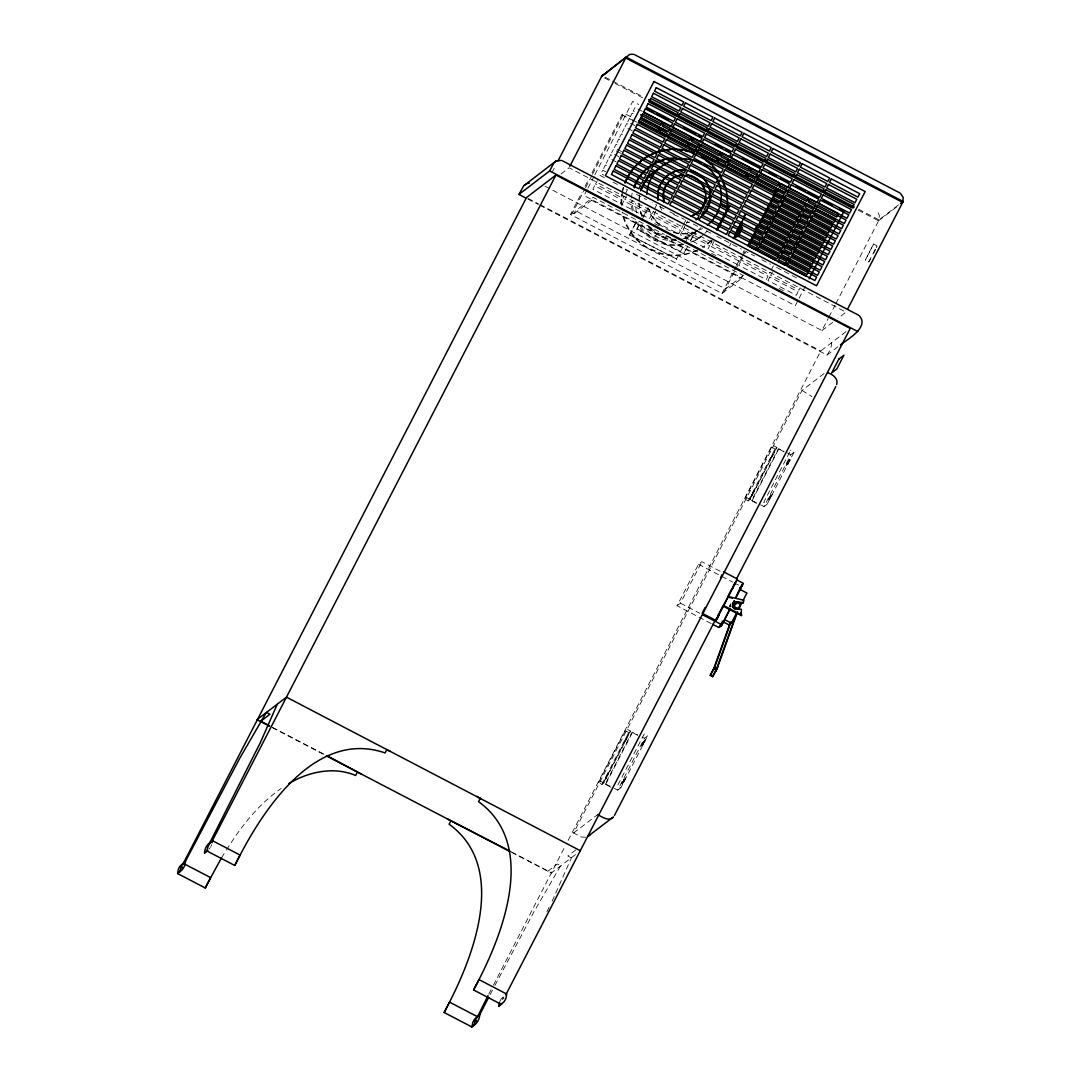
<?xml version="1.0" encoding="UTF-8"?>
<svg xmlns="http://www.w3.org/2000/svg" width="1081" height="1081" viewBox="0 0 1081 1081"><rect width="100%" height="100%" fill="white"/><g stroke="black" fill="none" stroke-linecap="round" stroke-linejoin="round"><path stroke-width="0.75" stroke-dasharray="5 3.75" d="M605.401 778.442L607.9 773.604M605.833 778.671L606.049 776.928M624.21 742.025L626.696 737.188M624.642 742.255L627.129 737.418M625.426 777.915L622.088 783.955L624.156 778.888M622.088 783.955L624.588 779.117M622.926 782.766L624.777 779.428M644.411 741.39L645.492 740.107L641.29 745.701L643.79 740.85M641.722 745.917L645.06 739.89M642.56 744.728C644.235 740.917 642.641 746.512 642.925 744.16M751.241 495.855L753.741 491.004M751.673 496.071L751.903 494.341M770.104 459.29L772.604 454.452M770.537 459.52L770.753 457.776M769.875 499.138C766.388 500.314 770.969 498.719 770.875 494.882M768.807 499.949L771.929 494.071M787.603 464.641L788.252 462.587L786.225 465.141L789.049 460.898M786.657 465.37L787.833 462.911L787.711 464.276M786.225 465.141L788.725 460.303M788.076 461.817L790.103 459.803L789.454 461.317L788.617 460.668M858.192 210.173L878.542 220.781L879.407 215.714L877.326 211.065M868.773 261.899L877.042 245.846L873.583 244.036L865.313 260.089L868.773 261.899L870.57 259.035M876.407 247.684L876.907 246.563M552.134 901.122L571.565 857.571M875.691 249.225L873.732 253.143M546.891 911.783L550.202 905.081M551.932 172.73L555.783 165.258M677.787 241.455L743.12 275.52L741.58 278.506L721.986 293.491L570.511 214.524L582.037 192.202M585.105 186.243L588.956 178.797M592.023 172.838L621.994 114.775L624.007 113.235L632.925 117.883M570.511 214.524L572.525 212.984L584.821 189.161M585.591 187.675L591.739 175.771M592.496 174.284L624.007 113.235M572.525 212.984L574.011 213.768L575.551 210.781L593.131 197.337L664.423 234.482M587.186 189.648L584.091 195.62L795.278 305.707L798.373 299.721M587.956 188.148L594.131 176.176M594.901 174.69L632.723 101.398L638.722 104.519M597.347 180.595L595.563 184.054L623.007 198.364L624.196 196.053M603.59 168.487L605.374 165.028L608.265 166.542M606.265 163.299L608.049 159.839M608.941 158.11L610.724 154.664L613.616 156.164M611.616 152.934L613.4 149.475M614.292 147.746L616.089 144.286L618.967 145.786M616.981 142.557L618.764 139.098L621.643 140.611M619.656 137.368L621.44 133.909L624.332 135.422M622.332 132.179L624.115 128.72M625.007 126.99L626.791 123.545L629.683 125.045M627.683 121.815L629.466 118.356M630.358 116.626L632.142 113.167L635.033 114.667M635.033 107.559L633.25 111.019L636.141 112.532M574.011 213.768L591.591 200.309L593.131 197.337M625.683 193.175L627.466 189.716L623.142 187.459M626.521 195.796L624.737 199.255L652.194 213.565L653.383 211.268M629.466 234.888L676.747 259.035L629.466 234.888L636.925 220.443M629.858 234.591L637.317 220.146M687.827 246.238L683.678 253.724L636.804 229.28L640.533 222.064M643.506 216.281L647.978 207.606A37.416 37.227 52.6 0 0 660.815 226.091M636.804 229.28L640.979 221.713M641.736 220.267L647.695 208.701M654.87 208.376L656.653 204.917L652.316 202.66M655.708 211.011L653.924 214.47L681.368 228.78L683.151 225.321M684.043 223.591L685.827 220.132M684.881 226.226L683.097 229.685L710.555 243.995L712.338 240.536M686.367 223.348L687.557 221.037M676.355 259.332L684.111 244.765M684.841 243.333L687.786 237.631A37.416 37.227 52.6 0 1 683.043 238.752M683.678 253.724L687.367 246.59M690.313 240.887L694.732 232.32A37.416 37.227 52.6 0 1 672.301 232.172M690.773 240.536L695.191 231.969A37.416 37.227 52.6 0 1 648.965 208.795M714.068 241.428L712.284 244.887L739.728 259.197M729.634 245.819L731.121 242.928M721.986 293.491L735.823 266.683M736.58 265.196L741.201 256.265M742.998 252.859L744.187 250.549M724 291.951L734.756 271.101M735.526 269.601L741.674 257.697M742.444 256.211L744.755 251.738M742.647 257.791L741.458 260.102L768.915 274.412L770.104 272.101M744.728 253.765L745.917 251.454L754.592 255.981M771.591 269.223L773.374 265.764M772.429 271.858L770.645 275.317L798.954 290.073L800.143 287.762M799.143 298.234L805.318 286.262M711.203 623.548L677.084 605.752L698.502 564.268L701.853 561.701L721.135 571.754M677.084 605.752L680.435 603.198L701.853 561.701M544.986 186.189L821.952 330.556L828.127 318.598M828.897 317.098L835.072 305.139M835.843 303.639L879.056 219.902L899.108 204.417M488.788 994.155L492.652 986.683M493.422 985.183L565.106 846.315M568.174 840.356L820.776 350.96L848.896 329.448M598.482 782.576L625.25 730.702L627.156 729.256L630.615 731.053L603.847 782.928L601.941 784.374L598.482 782.576L600.374 781.117L603.847 782.928M744.823 499.03L771.591 447.169L773.496 445.71L776.955 447.52L750.187 499.381L748.282 500.841L744.823 499.03L746.728 497.584L750.187 499.381M585.618 837.262L581.47 837.005L573.606 832.992L802.048 390.39L824.789 372.999M601.941 784.374L628.71 732.513L630.615 731.053M748.282 500.841L775.05 448.98L776.955 447.52M625.277 740.201L626.048 738.701M560.471 866.057L534.055 911.621L493.733 987.669M610.968 787.292L605.279 784.049L632.047 732.175L637.52 734.675M756.551 503.422L751.633 500.517L778.401 448.642L783.86 451.142M539.878 205.349L827.06 355.054C830.059 350.487 834.019 343.393 829.411 338.421M789.752 451.993L763.74 502.381L767.199 504.178L793.967 452.317L790.508 450.507M614.224 788.333L617.683 790.143L644.465 738.269L647.627 735.85L644.168 734.053L617.4 785.914L620.859 787.725L647.627 735.85M760.565 504.8L764.037 506.611L790.806 454.736L793.967 452.317M621.656 783.725L623.507 780.401M641.29 745.701L643.141 742.363M768.375 499.719L770.226 496.395M642.803 744.093L643.979 741.715M771.28 495.584L769.456 497.895M789.022 461.087L787.292 463.317M624.007 781.482L625.858 778.144M643.641 743.444L645.492 740.107M770.523 497.625L772.361 494.301M788.265 463.127L790.103 459.803M729.337 606.671L730.864 603.698M729.486 606.981L730.972 604.117M490.112 994.628L493.004 989.061M773.037 454.682L771.537 456.29M754.173 491.233L752.673 492.841M608.333 773.82L606.819 775.428M789.671 459.574L787.644 462.141M771.307 495.112L769.807 496.72M642.992 744.958L643.627 742.89M623.359 782.982L624.007 780.928M221.47 857.922L225.618 851.315M226.456 849.99C240.941 826.614 258.427 804.386 281.128 788.481M789.157 460.533L788.36 460.871M787.171 464.425L787.981 464.087M769.429 498.909L770.24 498.584M873.583 244.036L865.313 260.089M209.174 849.031L209.782 848.247A9.567 6.432 -67.5 0 0 210.322 847.423M561.039 173.906L569.065 167.771L846.031 312.139L838.005 318.287M640.655 213.214L641.047 212.916A37.416 37.227 52.6 0 0 642.141 215.984M654.964 236.063L658.599 233.28M654.87 240.36L655.897 239.577M689.8 236.009L693.434 233.239M695.786 240.077L696.813 239.293M743.12 275.52L725.54 288.965L575.551 210.781M878.542 220.781L898.716 205.349M821.952 330.556L832.654 322.368M827.06 355.054L839.086 345.852M764.037 506.611L767.199 504.178M617.683 790.143L620.859 787.725M573.606 832.992L597.685 814.574M547.824 871.272L557.323 864.003L560.796 865.813M575.66 849.99L567.782 856.017L571.241 857.814M575.497 854.558L551.283 873.083L510.908 852.031M699.61 229.942L702.555 228.577M751.633 500.517L757.092 503.003M605.279 784.049L610.751 786.549M784.09 451.899L778.401 448.642M637.736 735.431L632.047 732.175M605.09 77.089L643.871 97.304M858.665 209.268L879.056 219.902M604.549 77.967L613.508 82.629M614.994 83.399L643.344 98.182M637.925 109.073L642.263 111.329M632.358 119.856L636.695 122.112M621.994 114.775L633.871 120.964M630.574 123.315L634.912 125.572M627.899 128.504L632.236 130.76M617.183 149.246L621.521 151.502M616.292 150.975L620.629 153.232M614.508 154.434L618.845 156.691M611.832 159.623L616.17 161.88M605.59 171.73L602.698 170.217L600.914 173.676L603.806 175.176M600.023 175.406L607.238 179.176M613.022 182.189L617.359 184.446M636.425 194.377L646.533 199.647M664.166 208.836L659.829 206.579A26.457 26.322 52.6 0 0 661.059 209.133M669.936 211.849L674.274 214.106M681.503 217.876L684.381 219.375M693.34 224.051L700.569 227.807M706.339 230.821L713.568 234.591M716.744 236.253L731.188 243.779M732.634 244.536L741.296 249.049M761.808 259.737L770.483 264.264M776.59 267.439L798.954 279.101M738.836 260.926L711.393 246.617L709.609 250.076L737.053 264.386M654.681 223.645L659.018 225.902M711.595 253.319L715.933 255.575M778.996 288.438L783.468 290.775M665.896 235.266L676.301 240.685M591.591 200.309L741.58 278.506M637.25 228.929L684.138 253.373M527.987 198.35L538.446 203.796M539.932 204.579L820.776 350.96M527.906 199.12L538.379 204.579M802.048 390.39L812.047 396.673M787.346 452.939L790.806 454.736M771.591 447.169L775.05 448.98M789.035 461.641L786.873 463.627M769.023 498.206L769.983 498.773M698.502 564.268L732.621 582.051M734.107 582.821L738.553 585.145M680.435 603.198L699.718 613.251M642.155 737.066L644.465 738.269M625.25 730.702L628.71 732.513M643.425 741.417L644.411 741.944M642.371 743.863L643.357 744.39M623.791 779.455L624.777 779.982M622.737 781.901L623.723 782.428M272.601 727.405L325.746 755.106M511.232 851.787L551.607 872.84M272.277 727.648L325.435 755.349M499.854 1001.465A13.431 13.364 52.6 0 1 504.151 995.979M502.287 999.601A9.567 7.027 -56.9 0 1 503.773 996.966M503.935 997.979A13.688 13.621 52.6 0 1 503.719 998.966M211.619 844.68A9.567 6.432 -67.5 0 1 210.822 846.545M730.905 606.995A3.121 3.108 52.6 0 1 730.932 606.184M730.567 606.779A3.229 3.216 52.6 0 1 730.918 605.157M729.999 606.427A3.229 3.216 52.6 0 1 730.756 604.955M697.407 230.361A36.524 36.335 52.6 0 1 680.976 239.509M676.287 240.347A36.524 36.335 52.6 0 1 662.126 239.171L653.397 235.374A36.524 36.335 52.6 0 1 640.236 221.808M636.709 212.943A36.524 36.335 52.6 0 1 635.587 203.498M697.177 250.346A53.091 52.82 52.6 0 1 659.667 253.522L646.979 248.008A53.091 52.82 52.6 0 1 622.048 212.416M621.143 204.728A53.091 52.82 52.6 0 1 621.751 193.985M622.007 192.459A53.091 52.82 52.6 0 1 623.061 187.986M710.96 240.712A53.091 52.82 52.6 0 1 702.515 247.373M700.907 236.698A43.456 43.226 52.6 0 1 690.935 241.995M683.151 244.103A43.456 43.226 52.6 0 1 663.896 243.049L653.505 238.536A43.456 43.226 52.6 0 1 637.844 222.375M633.277 210.282A43.456 43.226 52.6 0 1 632.304 200.593M697.772 249.9A53.091 52.82 52.6 0 1 660.261 253.076L647.573 247.563A53.091 52.82 52.6 0 1 622.642 211.957M621.832 205.822A53.091 52.82 52.6 0 1 622.602 192.013M622.913 190.499A53.091 52.82 52.6 0 1 623.656 187.526M711.541 240.252A53.091 52.82 52.6 0 1 703.109 246.927M703.663 234.442A43.456 43.226 52.6 0 1 691.421 242.185M683.719 244.576A43.456 43.226 52.6 0 1 662.869 243.833L652.478 239.32A43.456 43.226 52.6 0 1 634.682 218.781M632.25 211.052A43.456 43.226 52.6 0 1 631.29 201.377M631.453 198.147A43.456 43.226 52.6 0 1 632.493 191.742M707.069 231.01A43.456 43.226 52.6 0 1 704.839 233.334M697.421 230.658A36.524 36.335 52.6 0 1 684.597 236.725M670.423 237.415A36.524 36.335 52.6 0 1 665.761 236.401L657.032 232.604A36.524 36.335 52.6 0 1 649.559 226.672M642.438 216.186A36.524 36.335 52.6 0 1 639.317 203.89M639.222 200.715A36.524 36.335 52.6 0 1 639.587 195.958M701.042 227.578A36.524 36.335 52.6 0 1 698.677 229.685M696.232 233.861A37.416 37.227 52.6 0 1 684.259 238.739M676.193 239.577A37.416 37.227 52.6 0 1 646.614 224.753M641.763 216.281A37.416 37.227 52.6 0 1 639.533 195.485M689.246 222.186A26.457 26.322 52.6 0 1 686.503 222.578M674.949 239.239A37.416 37.227 52.6 0 1 648.019 225.74M689.394 222.078A26.457 26.322 52.6 0 1 686.651 222.47M661.91 210.2A26.457 26.322 52.6 0 1 659.964 206.525M678.246 216.416A21.174 21.066 52.6 0 1 670.936 212.552M594.672 185.783L592.888 189.243L620.332 203.539L622.115 200.093L594.672 185.783M623.845 200.985L622.061 204.444L649.505 218.754L651.303 215.295L623.845 200.985M653.032 216.2L651.248 219.659L678.692 233.969L680.476 230.51L653.032 216.2M682.206 231.415L680.422 234.861L707.866 249.171L709.663 245.711L682.206 231.415M740.566 261.832L738.782 265.291L766.226 279.601L768.023 276.141L740.566 261.832M769.753 277.047L767.969 280.492L796.278 295.262L798.062 291.802L769.753 277.047M630.034 731.499L603.266 783.36L605.59 784.414L632.358 732.54L630.034 731.499M776.374 447.966L749.606 499.827L751.93 500.868L778.698 449.007L776.374 447.966"/><path stroke-width="1.5" d="M182.919 864.165L526.488 197.566L555.958 175.027L850.234 328.421L505.867 994.696M501.368 1003.438L498.8 1006.357A13.431 13.364 52.6 0 1 499.503 1002.398M555.958 175.027L212.416 840.653L212.146 842.707M477.113 1017.599L488.017 995.655M734.769 601.185L732.553 605.292A8.391 8.351 52.6 0 0 739.904 609.13L741.417 609.265L741.269 615.589L722.986 606.063L728.27 596.563L743.944 600.252L742.917 603.13L734.053 601.644L743.552 602.644M836.626 384.566C838.613 378.566 832.546 374.148 827.519 372.702M716.379 619.224L718.879 614.386L716.879 619.481M719.46 626.764L720.541 624.94M720.703 625.818L723.635 621.21L722.554 622.494M732.445 588.105L734.945 583.267M732.823 588.307L733.094 586.591M742.377 585.091L741.39 586.01L742.052 584.497M737.999 236.59L736.539 235.428L737.999 236.59L742.485 228.064L740.917 227.253L737.891 233.05M742.485 228.064L740.809 227.591M737.526 611.873L717 668.923L712.636 676.638L710.231 675.382L714.433 667.99L731.013 621.913M729.756 624.115L713.798 668.477L710.231 675.382M736.31 613.954L716.365 669.409L712.636 676.638M717.095 213.741L720.973 203.566L728.175 207.309L716.433 229.902M740.161 224.564L738.62 227.888M641.074 190.134L642.087 187.783M736.512 235.172L735.539 237.496L737.147 235.009M716.987 619.129L717.811 616.224M266.196 712.663L239.779 758.227L185.473 861.246L180.054 866.124A9.743 7.162 -56.9 0 0 178.216 869.678L177.595 873.556L205.282 887.987L207.849 882.893M277.29 704.177L260.426 742.444L209.876 842.585A13.688 13.621 52.6 0 0 204.525 852.963L207.052 851.031L234.753 865.462L240.104 855.085C266.399 804.629 317.963 729.675 385.093 752.944L386.876 749.484M488.626 997.493L479.761 1014.64A13.431 13.364 52.6 0 0 474.397 1025.018L471.87 1026.95L444.169 1012.519L449.52 1002.141C475.518 951.266 506.638 865.935 449.101 824.208L450.885 820.749M480.356 798.21L478.572 801.67C536.108 843.41 504.989 928.741 478.991 979.602L506.692 994.047L506.057 997.925A9.743 7.162 -56.9 0 1 504.219 1001.479L501.341 1004.425L473.64 989.98L476.208 984.872M476.424 984.71L478.991 979.602L473.64 989.98M526.42 198.336L518.934 194.445L523.69 185.837L555.864 161.11L561.35 160.38M518.934 194.445L549.675 170.933L553.756 163.15L555.864 161.11M558.107 160.772L602.09 75.535L607.36 72.143M569.836 166.271L626.169 57.131L630.02 54.307L633.763 54.347M660.734 129.531L659.545 131.828L686.989 146.138L688.773 142.678M357.406 772.023L355.622 775.482C333.948 766.226 308.45 771.712 288.897 783.549M689.908 144.732L688.719 147.043L716.176 161.353L717.96 157.894M717.392 230.267L729.716 206.187L728.04 207.417L720.432 204.606A37.416 37.213 52.6 0 0 720.081 186.837M746.539 174.257L745.35 176.568L717.906 162.258L719.689 158.799L747.133 173.109M733.364 238.59L745.687 214.47L743.998 215.741M755.024 229.469L756.565 226.483M775.726 189.472L774.537 191.769L747.079 177.46L748.863 174.014L776.32 188.31M747.822 245.792L775.482 192.188L638.857 120.977M750.687 242.239L749.498 244.536L776.942 258.845L778.131 256.548M756.038 231.861L754.849 234.172L782.293 248.481L783.482 246.171M758.713 226.672L757.524 228.983L784.968 243.293L786.752 239.833M766.74 211.119L765.551 213.416L793.008 227.726L794.197 225.429M769.415 205.931L768.226 208.241L795.684 222.537L796.873 220.24M804.899 204.674L803.71 206.984L776.266 192.675L778.05 189.216L785.265 192.986M779.86 257.454L778.671 259.751L806.994 274.506L808.777 271.047L780.455 256.292M782.536 252.265L781.347 254.562L809.669 269.331L811.453 265.872L792.076 255.765M787.887 241.887L786.698 244.198L815.02 258.954L816.209 256.643M795.927 226.321L794.738 228.631L823.046 243.387L824.83 239.928M798.602 221.146L797.413 223.443L825.722 238.212L827.505 234.753L799.197 219.984M813.534 261.832L812.344 264.142L784.022 249.373L785.806 245.928L814.128 260.683M821.56 246.279L820.371 248.576L792.062 233.82L793.846 230.361L822.155 245.117M829.586 230.712L828.397 233.023L800.089 218.254L801.872 214.795L807.831 217.903M832.275 225.524L831.086 227.834L802.764 213.079L804.548 209.619L812.007 213.498M809.169 278.79L843.91 211.471M847.572 309.152L903.135 201.498L626.169 57.131L601.577 76.4L626.169 57.131M705.217 607.373L702.15 613.292L716 620.508L737.418 579.024L723.567 571.808M720.514 577.727L722.04 574.768M840.423 344.839C847.342 339.542 869.813 327.03 859.219 315.638M614.481 815.358L714.298 621.967M736.729 578.497L835.775 386.593M716.581 618.278L715.054 621.237L716 620.508M718.108 615.319L722.703 606.427M728.053 596.05L731.878 588.645M733.404 585.672L737.418 579.024M739.796 588.699L740.566 587.199M729.634 609.468L724.459 619.494L731.378 623.115L736.553 613.089M732.58 603.739L734.067 600.874M735.539 598.009L740.201 587.834M712.69 624.318L718.622 627.412L721.973 624.845L730.391 608.549M732.634 604.401L734.215 601.144M735.742 598.171L743.39 583.362L736.472 579.754M738.769 608.792L741.728 603.063M743.201 600.198L746.903 593.037L739.972 589.415L740.62 587.51L740.35 589.01M737.837 229.456L734.688 235.253M208.322 881.988L221.47 857.922M737.931 233.591L742.066 225.091L741.134 226.402M234.753 865.462L240.104 855.085L212.416 840.653L209.876 842.585A13.431 13.364 52.6 0 1 209.809 843.599A9.743 6.554 -67.5 0 0 207.876 847.004L207.052 851.031L207.809 850.423M205.282 887.987L210.646 877.623L184.405 863.949M444.169 1012.519L449.52 1002.141L477.221 1016.572L479.761 1014.64A13.688 13.621 52.6 0 1 474.397 1025.018M720.973 203.566L720.446 204.539L720.838 203.66L728.04 207.417M735.323 583.47L733.864 585.105M718.297 616.481L719.378 614.643M741.674 585.064L741.404 586.564L742.485 584.726M721.324 623.994L722.027 622.724L721.784 624.534L723.635 621.21M719.892 626.994L720.973 625.169M721.135 626.048L721.77 623.994M718.879 614.386L719.014 615.211M723.203 620.98L723.27 621.778M717.095 213.741L711.487 221.7L707.366 225.132M209.714 843.45L212.416 840.653M474.559 1024.153L471.87 1026.95L472.667 1022.923A9.567 6.432 -67.5 0 1 474.505 1019.356L477.221 1016.572M180.5 870.624L177.595 873.556L180.122 871.624A13.688 13.621 52.6 0 1 185.473 861.246A13.431 13.364 52.6 0 1 180.122 871.624M587.672 836.559L613.481 816.898M590.334 834.6L588.632 836.018M900.459 203.539L903.135 201.498M260.467 721.486L269.98 714.217L266.507 712.42M360.865 773.82L327.232 755.876M390.336 751.295L387.066 749.998M447.426 818.939L509.746 851.017M476.897 796.413L481.004 798.954M731.378 623.115L729.013 624.913L722.094 621.305M580.443 850.788L286.479 697.15L257.008 719.689L269.331 726.108M524.447 185.121L527.244 183.554M612.819 817.547C608.062 821.533 601.914 816.817 597.685 814.574M528.298 183.257L529.379 183.094M727.635 597.05L732.337 598.158M714.433 667.99L716.879 668.869M696.556 154.515L688.935 151.205A53.091 52.82 52.6 0 0 675.26 149.151M634.669 54.699L899.581 192.783M625.656 57.996L902.621 202.363L903.23 197.512L900.473 193.364M648.505 99.736L854.179 206.93M649.316 101.29L853.706 207.836M646.208 108.424L653.694 112.329M656.694 113.883L668.68 120.126M683.651 127.936L695.637 134.179M698.637 135.747L701.623 137.301M715.109 144.327L722.594 148.232M725.594 149.8L730.08 152.137M742.066 158.38L760.038 167.758M769.023 172.433L776.509 176.338M781.009 178.689L788.495 182.594M795.981 186.486L804.98 191.175M807.966 192.742L818.452 198.201M822.952 200.539L831.938 205.228M839.424 209.133L842.423 210.7M643.708 112.086L662.491 121.869L660.694 125.328L640.479 114.789M640.817 117.68L659.599 127.477L657.816 130.936L639.033 121.14M661.329 128.382L667.099 131.382M669.99 132.895L687.327 141.935M690.502 143.584L716.514 157.137M788.157 194.485L805.494 203.525M814.979 215.051L832.87 224.375M778.469 202.606L772.699 199.593L770.902 203.052L798.359 217.362L800.143 213.903L781.36 204.106M810.818 219.457L830.194 229.564M770.01 204.782L775.793 207.795M778.685 209.295L797.467 219.092M767.334 209.971L794.792 224.267M796.521 225.172L802.48 228.28M805.467 229.834L823.344 239.158M759.308 225.524L785.306 239.077M788.481 240.739L816.804 255.494M756.632 230.712L762.416 233.726M765.294 235.226L784.076 245.022M783.13 251.103L789.089 254.211M751.281 241.09L778.725 255.386M748.606 246.265L776.05 260.575M777.78 261.48L785.225 265.358M788.211 266.912L806.088 276.236M562.255 160.731L858.341 315.057M549.675 170.933L857.801 331.556M723.621 605.576L741.89 615.116M702.582 614.738L721.973 624.845M710.866 674.909L713.271 676.152M260.791 721.243L269.642 725.864M326.408 755.862L509.948 851.531M741.025 612.67L741.269 615.589M501.598 1003.492A13.688 13.621 52.6 0 1 498.8 1006.357M182.338 867.07A9.567 7.027 -56.9 0 1 181.986 868.002M476.397 1020.599A9.743 6.554 -67.5 0 1 476.032 1021.545M207.336 850.112A13.431 13.364 52.6 0 1 204.525 852.963M735.445 609.211A2.811 2.797 52.6 0 1 734.756 608.968M733.688 607.981A2.811 2.797 52.6 0 1 736.634 603.739M738.769 607.09A2.811 2.797 52.6 0 1 737.553 608.846M717.933 666.315A63.671 63.333 52.6 0 1 715.717 671.382M715.271 665.612A61.158 60.833 52.6 0 1 713.271 670.234M736.431 609.211A8.391 8.351 52.6 0 1 734.472 608.306M733.877 607.887A8.391 8.351 52.6 0 1 733.323 607.427M732.81 606.914A8.391 8.351 52.6 0 1 732.337 606.36M650.194 174.825A36.524 36.335 52.6 0 1 652.816 173.041M625.075 182.176A53.091 52.82 52.6 0 1 637.06 164.474M638.168 163.42A53.091 52.82 52.6 0 1 648.114 156.245M649.465 155.515A53.091 52.82 52.6 0 1 670.058 149.732M677.719 149.746A53.091 52.82 52.6 0 1 682.327 150.3M685.368 150.894A53.091 52.82 52.6 0 1 688.34 151.651M706.123 160.637A53.091 52.82 52.6 0 1 710.798 164.704M712.933 166.893A53.091 52.82 52.6 0 1 715.919 170.447M722.851 182.459A53.091 52.82 52.6 0 1 724.446 186.824M726.229 194.296A53.091 52.82 52.6 0 1 726.77 198.904M634.385 187.864A43.456 43.226 52.6 0 1 676.165 157.988M681.003 158.339A43.456 43.226 52.6 0 1 685.8 159.245M625.088 183.162A53.091 52.82 52.6 0 1 637.641 164.015M638.749 162.974A53.091 52.82 52.6 0 1 673.733 149.151M701.623 156.718A53.091 52.82 52.6 0 1 727.256 207.674M633.898 187.108A43.456 43.226 52.6 0 1 650.654 165.879M654.829 163.447A43.456 43.226 52.6 0 1 663.91 160.056M668.666 159.137A43.456 43.226 52.6 0 1 673.531 158.772M644.317 182.581A36.524 36.335 52.6 0 1 649.1 176.257M650.194 175.136A36.524 36.335 52.6 0 1 657.816 169.474M640.695 190.756A37.416 37.227 52.6 0 1 648.789 176.811M649.911 175.649A37.416 37.227 52.6 0 1 659.072 168.987M646.789 194.404A37.416 37.213 52.6 0 1 671.355 161.096M672.882 160.583A37.416 37.213 52.6 0 1 690.583 159.542M692.164 159.866A37.416 37.213 52.6 0 1 701.312 163.272M704.123 164.907A37.416 37.213 52.6 0 1 715.527 176.419M716.365 177.811A37.416 37.213 52.6 0 1 719.622 185.283M657.937 199.999A26.457 26.322 52.6 0 1 664.626 178.297M665.572 177.311A26.457 26.322 52.6 0 1 669.909 173.906M671.085 173.203A26.457 26.322 52.6 0 1 676.152 171.028M678.814 170.352A26.457 26.322 52.6 0 1 685.692 169.92M691.124 170.866A26.457 26.322 52.6 0 1 695.015 172.325M696.259 172.933A26.457 26.322 52.6 0 1 698.623 174.352M704.704 179.973A26.457 26.322 52.6 0 1 710.298 193.931M710.406 196.674A26.457 26.322 52.6 0 1 710.041 200.823M709.771 202.161A26.457 26.322 52.6 0 1 709.028 204.822M707.406 208.633A26.457 26.322 52.6 0 1 703.447 214.254M698.312 218.538A26.457 26.322 52.6 0 1 695.907 219.875M658.086 199.89A26.457 26.322 52.6 0 1 664.761 178.189M665.72 177.203A26.457 26.322 52.6 0 1 685.827 169.812M691.259 170.757A26.457 26.322 52.6 0 1 702.028 176.811M703.015 177.77A26.457 26.322 52.6 0 1 701.623 216.065M702.88 206.052A21.174 21.066 52.6 0 1 691.786 215.916M664.031 202.377A21.174 21.066 52.6 0 1 677.868 175.96M679.192 175.608A21.174 21.066 52.6 0 1 683.3 175.041M690.11 175.919A21.174 21.066 52.6 0 1 693.961 177.487M695.151 178.162A21.174 21.066 52.6 0 1 698.461 180.676M702.001 184.932A21.174 21.066 52.6 0 1 703.866 188.648M705.204 198.147A21.174 21.066 52.6 0 1 704.771 200.877M695.948 213.714A21.174 21.066 52.6 0 1 690.948 216.011M664.504 202.025A21.174 21.066 52.6 0 1 664.045 191.094M664.383 189.77A21.174 21.066 52.6 0 1 683.76 174.69M686.516 174.771A21.174 21.066 52.6 0 1 697.083 212.943M653.978 81.48L605.346 175.717L816.533 285.789L865.165 191.567L653.978 81.48M613.238 171.055L611.454 174.514L638.912 188.81L640.695 185.364L613.238 171.055M615.913 165.866L614.13 169.325L641.587 183.635L643.371 180.176L615.913 165.866M618.589 160.677L616.805 164.136L644.262 178.446L646.046 174.987L618.589 160.677M621.278 155.488L619.481 158.948L646.938 173.257L648.722 169.798L621.278 155.488M623.953 150.3L622.17 153.759L649.613 168.068L651.397 164.609L623.953 150.3M626.629 145.124L624.845 148.57L652.289 162.88L654.073 159.42L626.629 145.124M629.304 139.935L627.52 143.395L654.964 157.691L656.748 154.245L629.304 139.935M631.98 134.747L630.196 138.206L657.64 152.516L659.424 149.056L631.98 134.747M634.655 129.558L632.871 133.017L660.315 147.327L662.099 143.868L634.655 129.558M637.331 124.369L635.547 127.828L663.004 142.138L664.788 138.679L637.331 124.369M640.006 119.18L638.222 122.639L665.68 136.949L667.463 133.49L640.006 119.18M642.682 113.991L640.898 117.451L668.355 131.76L670.139 128.301L642.682 113.991M645.371 108.816L643.573 112.275L671.031 126.572L672.814 123.126L645.371 108.816M648.046 103.627L646.262 107.087L673.706 121.396L675.49 117.937L648.046 103.627M650.721 98.439L648.938 101.898L676.382 116.208L678.165 112.748L650.721 98.439M653.397 93.25L651.613 96.709L679.057 111.019L680.841 107.559L653.397 93.25M656.289 87.656L654.505 91.115L681.949 105.411L683.733 101.965L656.289 87.656M664.22 122.775L662.437 126.234L689.881 140.544L691.664 137.084L664.22 122.775M642.425 186.256L640.641 189.716L668.085 204.025L669.869 200.566L642.425 186.256M645.1 181.081L643.317 184.527L670.76 198.836L672.544 195.377L645.1 181.081M647.776 175.892L645.992 179.351L673.436 193.648L675.22 190.202L647.776 175.892M650.451 170.703L648.668 174.163L676.111 188.472L677.895 185.013L650.451 170.703M653.127 165.515L651.343 168.974L678.787 183.284L680.584 179.824L653.127 165.515M655.802 160.326L654.019 163.785L681.476 178.095L683.26 174.636L655.802 160.326M658.478 155.137L656.694 158.596L684.151 172.906L685.935 169.447L658.478 155.137M661.153 149.948L659.369 153.407L686.827 167.717L688.611 164.258L661.153 149.948M663.842 144.773L662.058 148.232L689.502 162.528L691.286 159.083L663.842 144.773M666.518 139.584L664.734 143.043L692.178 157.353L693.961 153.894L666.518 139.584M669.193 134.395L667.409 137.855L694.853 152.164L696.637 148.705L669.193 134.395M671.869 129.207L670.085 132.666L697.529 146.975L699.312 143.516L671.869 129.207M674.544 124.018L672.76 127.477L700.204 141.787L701.988 138.327L674.544 124.018M677.219 118.829L675.436 122.288L702.893 136.598L704.677 133.139L677.219 118.829M679.895 113.654L678.111 117.113L705.569 131.409L707.352 127.963L679.895 113.654M682.57 108.465L680.787 111.924L708.244 126.234L710.028 122.775L682.57 108.465M685.462 102.857L683.678 106.316L711.136 120.626L712.92 117.167L685.462 102.857M693.394 137.99L691.61 141.449L719.054 155.759L720.851 152.299L693.394 137.99M671.598 201.471L669.815 204.931L697.272 219.24L699.056 215.781L671.598 201.471M674.274 196.283L672.49 199.742L699.947 214.052L701.731 210.592L674.274 196.283M676.949 191.094L675.166 194.553L702.623 208.863L704.407 205.404L676.949 191.094M679.638 185.918L677.841 189.364L705.298 203.674L707.082 200.215L679.638 185.918M682.314 180.73L680.53 184.189L707.974 198.485L709.758 195.039L682.314 180.73M684.989 175.541L683.206 179L710.649 193.31L712.433 189.851L684.989 175.541M687.665 170.352L685.881 173.811L713.325 188.121L715.109 184.662L687.665 170.352M690.34 165.163L688.556 168.622L716 182.932L717.784 179.473L690.34 165.163M693.016 159.974L691.232 163.434L718.676 177.743L720.473 174.284L693.016 159.974M695.691 154.786L693.907 158.245L721.365 172.555L723.148 169.095L695.691 154.786M698.367 149.61L696.583 153.07L724.04 167.366L725.824 163.92L698.367 149.61M701.042 144.422L699.258 147.881L726.716 162.191L728.499 158.731L701.042 144.422M703.731 139.233L701.934 142.692L729.391 157.002L731.175 153.543L703.731 139.233M706.406 134.044L704.623 137.503L732.067 151.813L733.85 148.354L706.406 134.044M709.082 128.855L707.298 132.314L734.742 146.624L736.526 143.165L709.082 128.855M711.757 123.666L709.974 127.126L737.418 141.435L739.201 137.976L711.757 123.666M714.649 118.072L712.865 121.531L740.309 135.841L742.093 132.382L714.649 118.072M722.581 153.191L720.797 156.65L748.241 170.96L750.025 167.501L722.581 153.191M700.785 216.686L699.002 220.146L726.446 234.442L728.229 230.996L700.785 216.686M703.461 211.498L701.677 214.957L729.121 229.267L730.905 225.807L703.461 211.498M706.136 206.309L704.353 209.768L731.796 224.078L733.58 220.619L706.136 206.309M708.812 201.12L707.028 204.579L734.472 218.889L736.256 215.43L708.812 201.12M711.487 195.931L709.704 199.39L737.147 213.7L738.945 210.241L711.487 195.931M714.163 190.742L712.379 194.202L739.836 208.511L741.62 205.052L714.163 190.742M716.838 185.567L715.054 189.026L742.512 203.323L744.296 199.877L716.838 185.567M719.527 180.378L717.73 183.838L745.187 198.147L746.971 194.688L719.527 180.378M722.203 175.19L720.419 178.649L747.863 192.959L749.646 189.499L722.203 175.19M724.878 170.001L723.094 173.46L750.538 187.77L752.322 184.311L724.878 170.001M727.554 164.812L725.77 168.271L753.214 182.581L754.997 179.122L727.554 164.812M730.229 159.623L728.445 163.082L755.889 177.392L757.673 173.933L730.229 159.623M732.904 154.448L731.121 157.907L758.565 172.203L760.348 168.744L732.904 154.448M735.58 149.259L733.796 152.718L761.254 167.028L763.037 163.569L735.58 149.259M738.255 144.07L736.472 147.529L763.929 161.839L765.713 158.38L738.255 144.07M740.931 138.881L739.147 142.341L766.605 156.65L768.388 153.191L740.931 138.881M743.823 133.287L742.039 136.746L769.496 151.043L771.28 147.597L743.823 133.287M751.754 168.406L749.971 171.865L777.415 186.175L779.212 182.716L751.754 168.406M729.959 231.888L728.175 235.347L755.633 249.657L757.416 246.198L729.959 231.888M732.634 226.713L730.851 230.158L758.308 244.468L760.092 241.009L732.634 226.713M735.31 221.524L733.526 224.983L760.983 239.279L762.767 235.834L735.31 221.524M737.999 216.335L736.202 219.794L763.659 234.104L765.443 230.645L737.999 216.335M740.674 211.146L738.891 214.606L766.334 228.915L768.118 225.456L740.674 211.146M743.35 205.958L741.566 209.417L769.01 223.726L770.794 220.267L743.35 205.958M746.025 200.769L744.241 204.228L771.685 218.538L773.469 215.078L746.025 200.769M748.701 195.58L746.917 199.039L774.361 213.349L776.144 209.89L748.701 195.58M751.376 190.405L749.592 193.864L777.036 208.16L778.833 204.714L751.376 190.405M754.052 185.216L752.268 188.675L779.725 202.985L781.509 199.526L754.052 185.216M756.727 180.027L754.943 183.486L782.401 197.796L784.184 194.337L756.727 180.027M759.403 174.838L757.619 178.297L785.076 192.607L786.86 189.148L759.403 174.838M762.091 169.649L760.308 173.109L787.752 187.418L789.535 183.959L762.091 169.649M764.767 164.461L762.983 167.92L790.427 182.23L792.211 178.77L764.767 164.461M767.442 159.285L765.659 162.731L793.103 177.041L794.886 173.582L767.442 159.285M770.118 154.097L768.334 157.556L795.778 171.865L797.562 168.406L770.118 154.097M773.01 148.489L771.226 151.948L798.67 166.258L800.453 162.799L773.01 148.489M753.957 235.901L752.173 239.36L779.617 253.657L781.401 250.211L753.957 235.901M761.983 220.335L760.2 223.794L787.644 238.104L789.427 234.645L761.983 220.335M764.659 215.146L762.875 218.605L790.333 232.915L792.116 229.456L764.659 215.146M775.374 194.404L773.591 197.864L801.035 212.173L802.818 208.714L775.374 194.404M780.941 183.621L779.158 187.081L806.602 201.39L808.385 197.931L780.941 183.621M759.146 247.103L757.362 250.562L784.806 264.872L786.59 261.413L759.146 247.103M761.821 241.914L760.038 245.373L787.481 259.683L789.265 256.224L761.821 241.914M764.497 236.725L762.713 240.185L790.157 254.494L791.941 251.035L764.497 236.725M767.172 231.537L765.389 234.996L792.832 249.306L794.616 245.846L767.172 231.537M769.848 226.361L768.064 229.821L795.521 244.117L797.305 240.671L769.848 226.361M772.523 221.173L770.739 224.632L798.197 238.942L799.981 235.482L772.523 221.173M775.199 215.984L773.415 219.443L800.872 233.753L802.656 230.294L775.199 215.984M777.888 210.795L776.09 214.254L803.548 228.564L805.331 225.105L777.888 210.795M780.563 205.606L778.779 209.065L806.223 223.375L808.007 219.916L780.563 205.606M783.239 200.417L781.455 203.877L808.899 218.186L810.682 214.727L783.239 200.417M785.914 195.242L784.13 198.701L811.574 212.998L813.358 209.538L785.914 195.242M788.59 190.053L786.806 193.513L814.25 207.822L816.033 204.363L788.59 190.053M791.265 184.865L789.481 188.324L816.925 202.633L818.722 199.174L791.265 184.865M793.94 179.676L792.157 183.135L819.614 197.445L821.398 193.985L793.94 179.676M796.616 174.487L794.832 177.946L822.29 192.256L824.073 188.797L796.616 174.487M799.291 169.298L797.508 172.757L824.965 187.067L826.749 183.608L799.291 169.298M802.183 163.704L800.399 167.163L827.857 181.473L829.64 178.014L802.183 163.704M791.17 235.55L789.387 239.009L817.695 253.765L819.479 250.306L791.17 235.55M807.223 204.431L805.44 207.89L833.762 222.645L835.545 219.186L807.223 204.431M810.115 198.823L808.331 202.282L836.653 217.051L838.437 213.592L810.115 198.823M788.319 262.318L786.536 265.777L814.858 280.533L816.641 277.074L788.319 262.318M790.995 257.129L789.211 260.589L817.533 275.344L819.317 271.885L790.995 257.129M793.67 251.941L791.887 255.4L820.209 270.155L821.992 266.696L793.67 251.941M796.359 246.752L794.576 250.211L822.884 264.967L824.668 261.507L796.359 246.752M799.035 241.563L797.251 245.022L825.56 259.778L827.343 256.332L799.035 241.563M801.71 236.374L799.926 239.833L828.235 254.603L830.019 251.143L801.71 236.374M804.386 231.199L802.602 234.658L830.911 249.414L832.694 245.955L804.386 231.199M807.061 226.01L805.277 229.469L833.586 244.225L835.37 240.766L807.061 226.01M809.737 220.821L807.953 224.28L836.275 239.036L838.059 235.577L809.737 220.821M812.412 215.632L810.628 219.092L838.951 233.847L840.734 230.388L812.412 215.632M815.088 210.444L813.304 213.903L841.626 228.659L843.41 225.213L815.088 210.444M817.763 205.255L815.979 208.714L844.302 223.483L846.085 220.024L817.763 205.255M820.452 200.08L818.668 203.525L846.977 218.294L848.761 214.835L820.452 200.08M823.127 194.891L821.344 198.35L849.652 213.106L851.436 209.646L823.127 194.891M825.803 189.702L824.019 193.161L852.328 207.917L854.112 204.458L825.803 189.702M828.478 184.513L826.695 187.972L855.003 202.728L856.787 199.269L828.478 184.513M831.37 178.919L829.586 182.378L857.895 197.134L859.679 193.675L831.37 178.919M838.842 359.068L831.694 372.891L836.775 369.013L843.91 355.19L838.842 359.068M734.499 605.63A2.811 2.797 52.6 0 0 738.823 607.873A2.811 2.797 52.6 0 0 738.58 603.022A2.811 2.797 52.6 0 0 734.499 605.63"/></g></svg>
